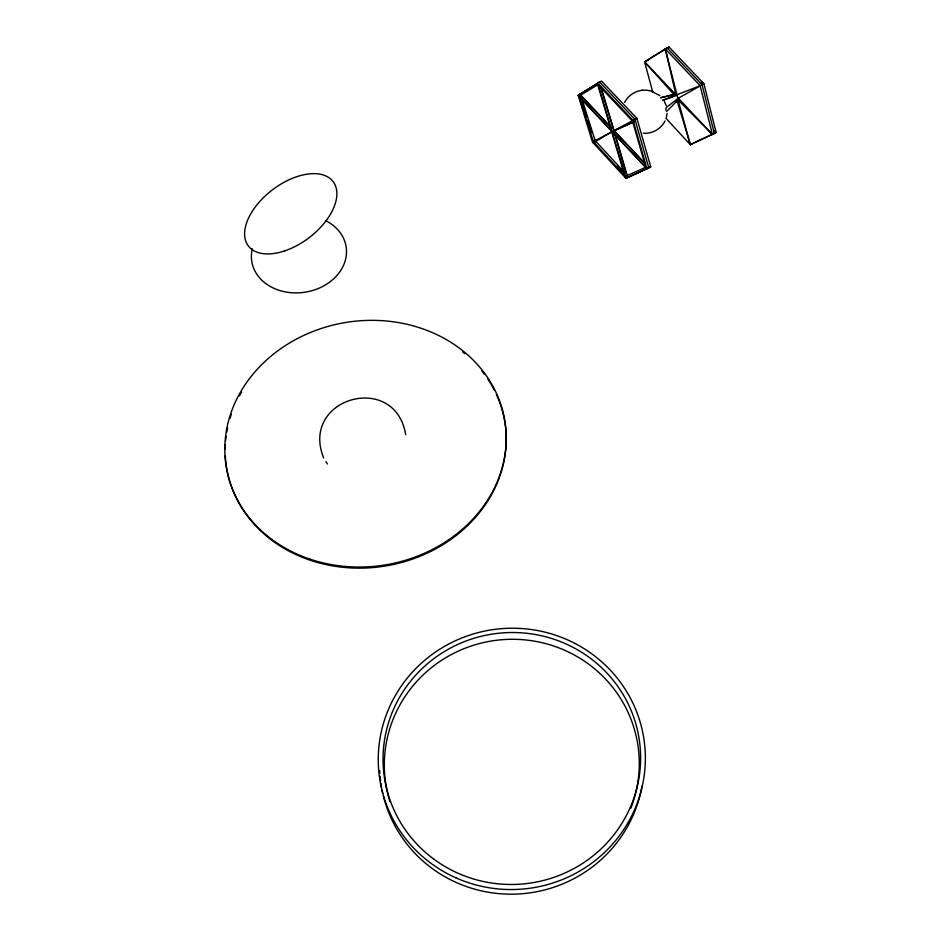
<?xml version="1.0" encoding="UTF-8"?>
<svg xmlns="http://www.w3.org/2000/svg" width="941" height="941" viewBox="0 0 941 941"><rect width="100%" height="100%" fill="white"/><g stroke="black" fill="none" stroke-linecap="round" stroke-linejoin="round"><path stroke-width="1.41" d="M678.32 100.264L665.299 48.897L667.24 48.026L702.092 84.796L714.337 133.551L712.419 134.445L678.073 99.993L678.355 98.217L703.915 83.784L669.051 47.05L666.193 48.685M665.758 110.132L666.181 107.58L678.355 98.217L712.419 134.445L700.139 85.69L665.299 48.897L644.585 61.859L652.819 92.3M666.193 117.86L667.157 113.426M677.202 95.159L662.464 100.44L700.139 85.69M665.028 120.989C661.017 128.87 652.231 134.069 643.291 133.199M624.636 102.416C629.258 93.041 640.574 88.078 650.631 90.983M666.451 111.579L678.073 99.993M701.386 82.573L702.233 82.008L700.398 83.02M600.311 81.832L578.174 95.276L592.501 142.138L626.012 178.402L650.749 166.875L636.892 118.343L601.534 81.067L597.276 83.29L625.224 177.555M673.674 94.276L644.585 61.859L669.051 47.05M597.747 84.819L579.009 96.17L580.82 95.17L610.921 127.341L580.797 95.5L578.997 96.511L593.395 141.656L595.159 140.644L580.797 95.5M593.183 142.879L612.732 131.281M627.788 177.367L626.012 178.402L597.711 83.02L633.046 120.366L646.985 168.898L578.174 95.276L599.558 81.985L634.904 119.295L648.808 167.827L627.788 177.367L650.749 166.875M648.655 167.286L646.832 168.357L578.339 95.817L579.974 94.276M633.469 122.024L612.12 131.599L635.434 121.166M675.779 102.004L678.249 100.593L690.353 144.702L716.125 132.54L703.915 83.784M713.831 131.528L715.619 130.517M693.964 142.844L690.353 144.702L666.063 118.39M701.186 83.843L703.021 82.832M646.467 61.012L648.243 60.059M592.501 142.138L636.892 118.343M594.265 141.126L596.135 140.221M695.27 142.232L716.125 132.54L714.231 130.505M646.291 167.051L625.4 176.332L627.177 175.297L615.179 134.751M660.664 97.699L675.497 94.018M660.688 97.746L675.614 94.335L677.12 95.312M641.374 90.371L642.432 90.348M651.372 91.136L659.841 95.664M644.585 61.859L675.614 94.335M600.864 87.913L613.932 130.564L644.632 163.028M598.253 84.866L632.199 120.813M600.923 86.572L613.932 130.564L644.597 163.334M624.448 172.356L595.829 141.35L594.053 142.362L624.648 175.544M617.284 166.016L622.142 171.262M325.892 461.596L327.386 464.007M664.334 101.44L666.299 105.627M675.838 94.488L665.299 48.897M581.856 100.428L586.984 117.272M587.843 120.072L591.689 132.705M676.944 100.287L690.353 144.702M632.917 122.518L645.785 167.239M323.645 457.961C299.497 397.725 395.255 371.036 405.7 434.718M613.932 130.564L626.036 173.132M642.044 786.041A132.246 129.529 -7.5 0 1 516.244 894.079A132.246 129.529 -7.5 0 1 383.34 795.957M382.681 793.181A132.246 129.529 -7.5 0 1 382.081 790.381M381.552 787.57A132.246 129.529 -7.5 0 1 380.87 783.324M380.493 780.477A132.246 129.529 -7.5 0 1 380.046 776.219M379.835 773.373A132.246 129.529 -7.5 0 1 379.682 770.55M389.997 801.72A127.517 124.882 -7.4 0 1 516.033 639.339A127.517 124.882 -7.4 0 1 630.846 808.295M496.342 394.291A140.997 122.706 -9.6 0 1 395.126 564.106A140.997 122.706 -9.6 0 1 225.322 455.962M225.205 448.963A140.997 122.706 -9.6 0 1 225.346 444.74M225.652 440.506A140.997 122.706 -9.6 0 1 226.122 436.271M226.769 432.06A140.997 122.706 -9.6 0 1 227.557 427.896M230.016 418.333A140.997 122.706 -9.6 0 1 231.333 414.275M239.473 395.867A140.997 122.706 -9.6 0 1 241.602 392.115M462.619 351.863A140.997 122.706 -9.6 0 1 464.842 353.675M481.792 370.872A140.997 122.706 -9.6 0 1 484.474 374.342M487.85 379.129A140.997 122.706 -9.6 0 1 494.46 390.421M325.927 220.782A47.744 38.605 -8.5 0 1 341.383 269.42A47.744 38.605 -8.5 0 1 283.359 291.498A47.744 38.605 -8.5 0 1 252.329 248.8M455.785 877.777A133.598 130.611 -6.7 0 0 644.82 746.354A133.598 130.611 -6.7 0 0 434.824 652.513A133.598 130.611 -6.7 0 0 455.785 877.777M434.119 859.356A128.823 125.941 -6.7 0 0 639.621 773.443A128.823 125.941 -6.7 0 0 461.749 642.691A128.823 125.941 -6.7 0 0 434.119 859.356M310.165 559.201A141.185 122.824 -9.5 0 0 505.223 423.426A141.185 122.824 -9.5 0 0 281.147 348.429A141.185 122.824 -9.5 0 0 310.165 559.201M284.794 250.847A53.202 30.136 -37.2 0 0 333.337 181.895A53.202 30.136 -37.2 0 0 254.117 208.584A53.202 30.136 -37.2 0 0 284.794 250.847"/></g></svg>
